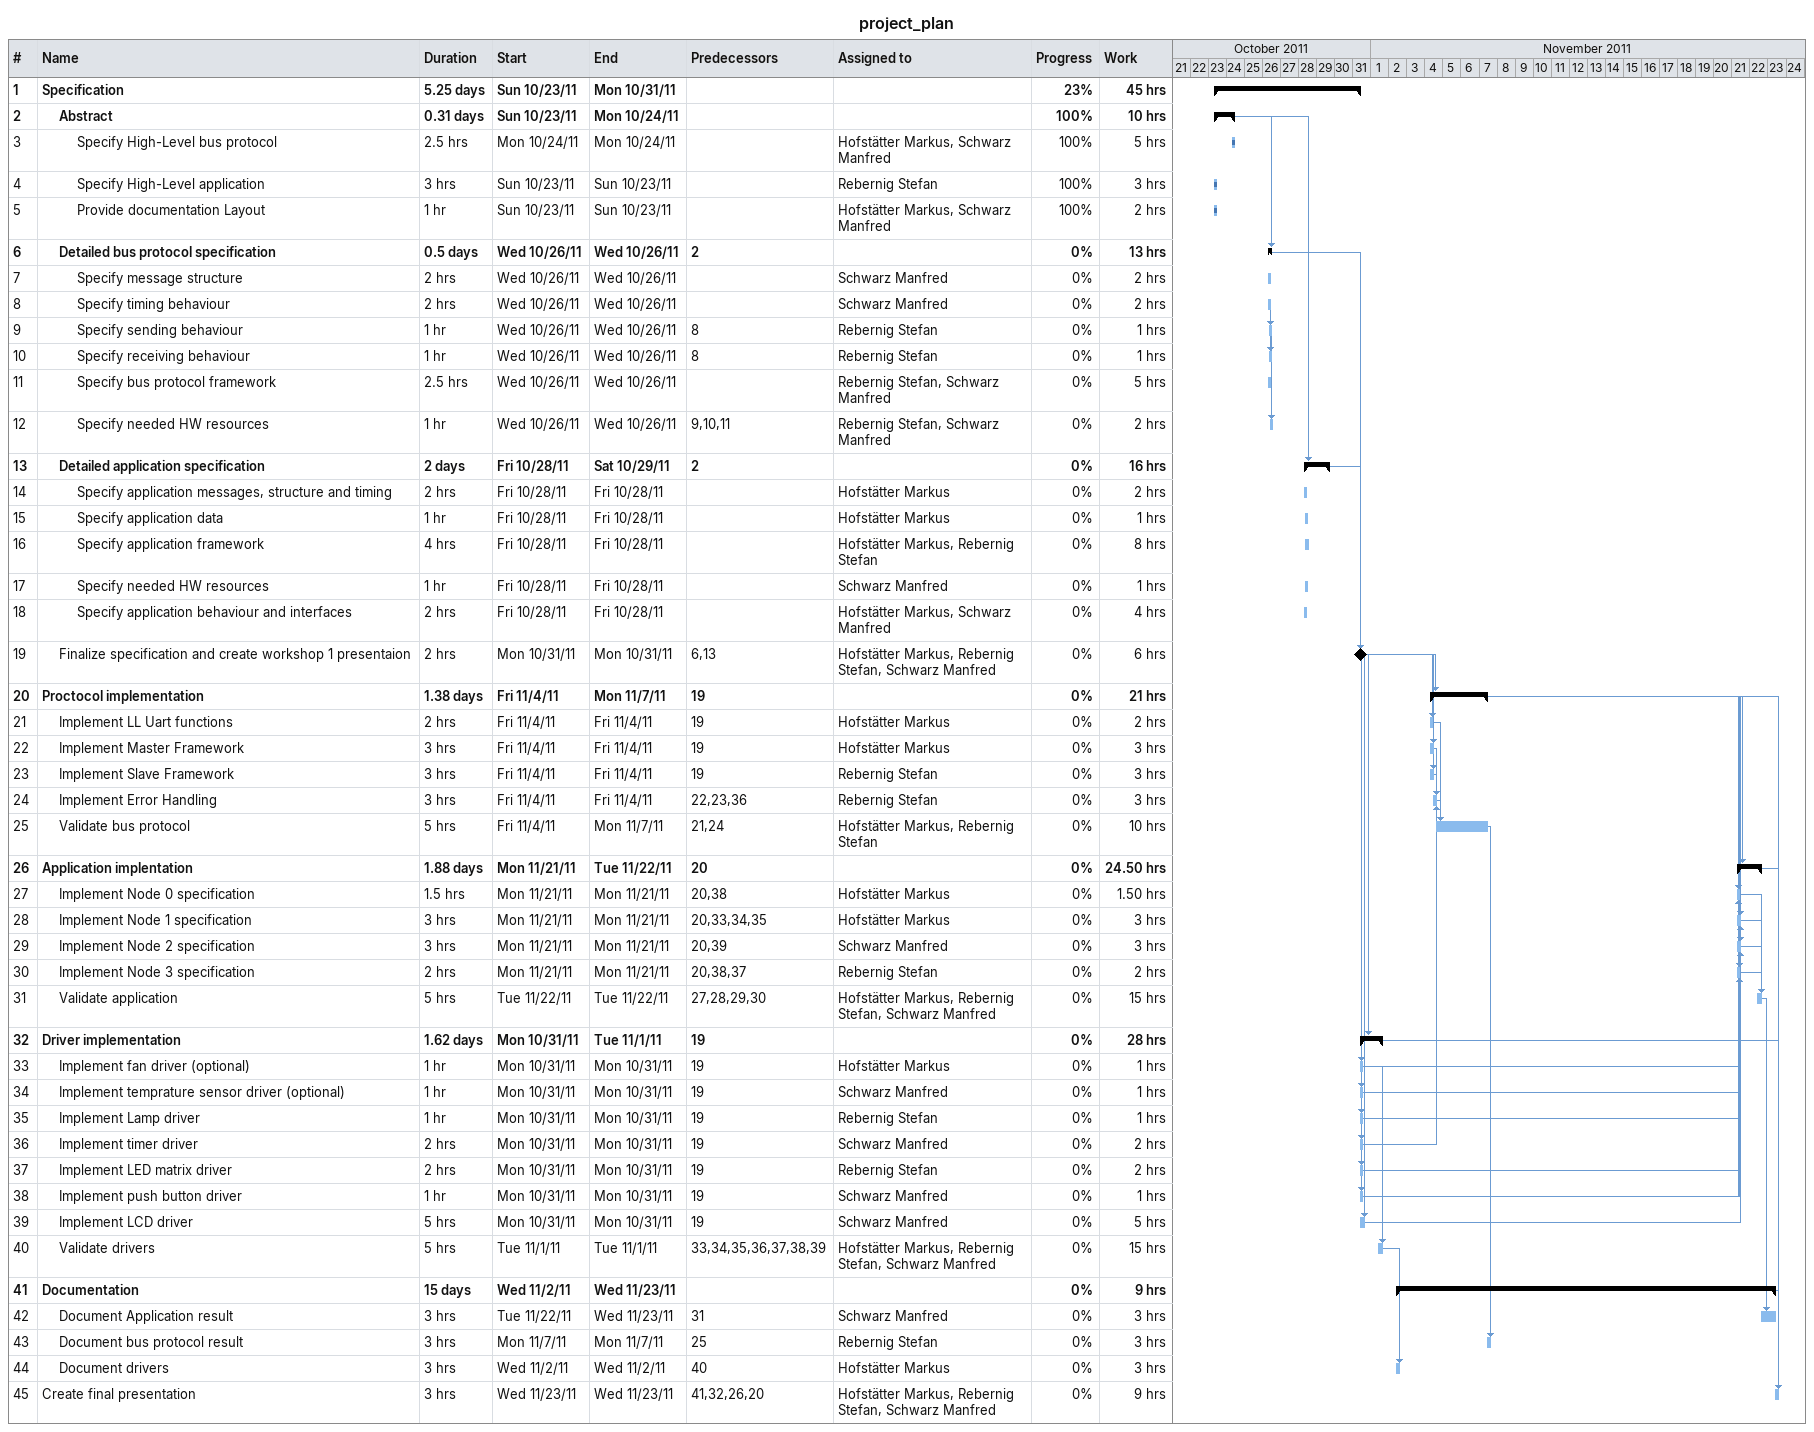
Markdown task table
project_plan

| ID | Level | Task | Duration | Start | Finish | Predecessors | Resources | % complete | Work (h) |
|---|---|---|---|---|---|---|---|---|---|
| 1 | 1 | **Specification** | 5.25d | 2011-10-23 | 2011-10-31 |  |  | 23 | 45 |
| 2 | 2 | **Abstract** | 0.31d | 2011-10-23 | 2011-10-24 |  |  | 100 | 10 |
| 3 | 3 | Specify High-Level bus protocol | 2.5h | 2011-10-24 | 2011-10-24 |  | Hofstätter Markus, Schwarz Manfred | 100 | 5 |
| 4 | 3 | Specify High-Level application | 3h | 2011-10-23 | 2011-10-23 |  | Rebernig Stefan | 100 | 3 |
| 5 | 3 | Provide documentation Layout | 1h | 2011-10-23 | 2011-10-23 |  | Hofstätter Markus, Schwarz Manfred | 100 | 2 |
| 6 | 2 | **Detailed bus protocol specification** | 0.5d | 2011-10-26 | 2011-10-26 | 2 |  | 0 | 13 |
| 7 | 3 | Specify message structure | 2h | 2011-10-26 | 2011-10-26 |  | Schwarz Manfred | 0 | 2 |
| 8 | 3 | Specify timing behaviour | 2h | 2011-10-26 | 2011-10-26 |  | Schwarz Manfred | 0 | 2 |
| 9 | 3 | Specify sending behaviour | 1h | 2011-10-26 | 2011-10-26 | 8 | Rebernig Stefan | 0 | 1 |
| 10 | 3 | Specify receiving behaviour | 1h | 2011-10-26 | 2011-10-26 | 8 | Rebernig Stefan | 0 | 1 |
| 11 | 3 | Specify bus protocol framework | 2.5h | 2011-10-26 | 2011-10-26 |  | Rebernig Stefan, Schwarz Manfred | 0 | 5 |
| 12 | 3 | Specify needed HW resources | 1h | 2011-10-26 | 2011-10-26 | 9, 10, 11 | Rebernig Stefan, Schwarz Manfred | 0 | 2 |
| 13 | 2 | **Detailed application specification** | 2d | 2011-10-28 | 2011-10-29 | 2 |  | 0 | 16 |
| 14 | 3 | Specify application messages, structure and timing | 2h | 2011-10-28 | 2011-10-28 |  | Hofstätter Markus | 0 | 2 |
| 15 | 3 | Specify application data | 1h | 2011-10-28 | 2011-10-28 |  | Hofstätter Markus | 0 | 1 |
| 16 | 3 | Specify application framework | 4h | 2011-10-28 | 2011-10-28 |  | Hofstätter Markus, Rebernig Stefan | 0 | 8 |
| 17 | 3 | Specify needed HW resources | 1h | 2011-10-28 | 2011-10-28 |  | Schwarz Manfred | 0 | 1 |
| 18 | 3 | Specify application behaviour and interfaces | 2h | 2011-10-28 | 2011-10-28 |  | Hofstätter Markus, Schwarz Manfred | 0 | 4 |
| 19 | 2 | Finalize specification and create workshop 1 presentaion | 2h | 2011-10-31 | 2011-10-31 | 6, 13 | Hofstätter Markus, Rebernig Stefan, Schwarz Manfred | 0 | 6 |
| 20 | 1 | **Proctocol implementation** | 1.38d | 2011-11-04 | 2011-11-07 | 19 |  | 0 | 21 |
| 21 | 2 | Implement LL Uart functions | 2h | 2011-11-04 | 2011-11-04 | 19 | Hofstätter Markus | 0 | 2 |
| 22 | 2 | Implement Master Framework | 3h | 2011-11-04 | 2011-11-04 | 19 | Hofstätter Markus | 0 | 3 |
| 23 | 2 | Implement Slave Framework | 3h | 2011-11-04 | 2011-11-04 | 19 | Rebernig Stefan | 0 | 3 |
| 24 | 2 | Implement Error Handling | 3h | 2011-11-04 | 2011-11-04 | 22, 23, 36 | Rebernig Stefan | 0 | 3 |
| 25 | 2 | Validate bus protocol | 5h | 2011-11-04 | 2011-11-07 | 21, 24 | Hofstätter Markus, Rebernig Stefan | 0 | 10 |
| 26 | 1 | **Application implentation** | 1.88d | 2011-11-21 | 2011-11-22 | 20 |  | 0 | 24.50 |
| 27 | 2 | Implement Node 0 specification | 1.5h | 2011-11-21 | 2011-11-21 | 20, 38 | Hofstätter Markus | 0 | 1.50 |
| 28 | 2 | Implement Node 1 specification | 3h | 2011-11-21 | 2011-11-21 | 20, 33, 34, 35 | Hofstätter Markus | 0 | 3 |
| 29 | 2 | Implement Node 2 specification | 3h | 2011-11-21 | 2011-11-21 | 20, 39 | Schwarz Manfred | 0 | 3 |
| 30 | 2 | Implement Node 3 specification | 2h | 2011-11-21 | 2011-11-21 | 20, 38, 37 | Rebernig Stefan | 0 | 2 |
| 31 | 2 | Validate application | 5h | 2011-11-22 | 2011-11-22 | 27, 28, 29, 30 | Hofstätter Markus, Rebernig Stefan, Schwarz Manfred | 0 | 15 |
| 32 | 1 | **Driver implementation** | 1.62d | 2011-10-31 | 2011-11-01 | 19 |  | 0 | 28 |
| 33 | 2 | Implement fan driver (optional) | 1h | 2011-10-31 | 2011-10-31 | 19 | Hofstätter Markus | 0 | 1 |
| 34 | 2 | Implement temprature sensor driver (optional) | 1h | 2011-10-31 | 2011-10-31 | 19 | Schwarz Manfred | 0 | 1 |
| 35 | 2 | Implement Lamp driver | 1h | 2011-10-31 | 2011-10-31 | 19 | Rebernig Stefan | 0 | 1 |
| 36 | 2 | Implement timer driver | 2h | 2011-10-31 | 2011-10-31 | 19 | Schwarz Manfred | 0 | 2 |
| 37 | 2 | Implement LED matrix driver | 2h | 2011-10-31 | 2011-10-31 | 19 | Rebernig Stefan | 0 | 2 |
| 38 | 2 | Implement push button driver | 1h | 2011-10-31 | 2011-10-31 | 19 | Schwarz Manfred | 0 | 1 |
| 39 | 2 | Implement LCD driver | 5h | 2011-10-31 | 2011-10-31 | 19 | Schwarz Manfred | 0 | 5 |
| 40 | 2 | Validate drivers | 5h | 2011-11-01 | 2011-11-01 | 33, 34, 35, 36, 37, 38, 39 | Hofstätter Markus, Rebernig Stefan, Schwarz Manfred | 0 | 15 |
| 41 | 1 | **Documentation** | 15d | 2011-11-02 | 2011-11-23 |  |  | 0 | 9 |
| 42 | 2 | Document Application result | 3h | 2011-11-22 | 2011-11-23 | 31 | Schwarz Manfred | 0 | 3 |
| 43 | 2 | Document bus protocol result | 3h | 2011-11-07 | 2011-11-07 | 25 | Rebernig Stefan | 0 | 3 |
| 44 | 2 | Document drivers | 3h | 2011-11-02 | 2011-11-02 | 40 | Hofstätter Markus | 0 | 3 |
| 45 | 1 | Create final presentation | 3h | 2011-11-23 | 2011-11-23 | 41, 32, 26, 20 | Hofstätter Markus, Rebernig Stefan, Schwarz Manfred | 0 | 9 |
